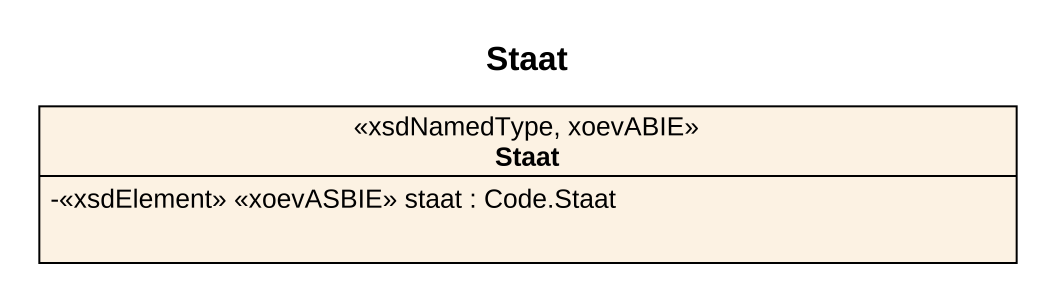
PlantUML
@startuml
title Staat
hide circle
hide empty members
skinparam classAttributeIconSize 0
class Staat <<xsdNamedType, xoevABIE>> {
  -<<xsdElement>> <<xoevASBIE>> staat : Code.Staat
}
@enduml
